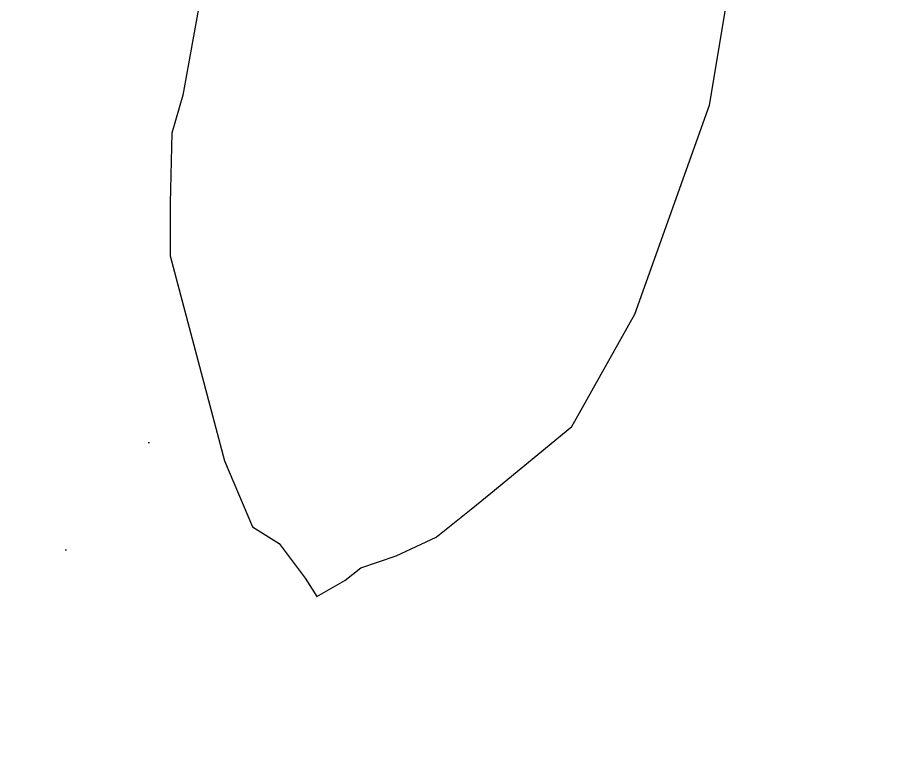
# Model space of a CAD drawing. Header units: millimetres. Extents: x 603916 to 1211550, y 1309898 to 2622648.
# Drawn here: x 604329.786 to 604330.1397, y 1311062.4436 to 1311062.7443 of the extents above; entities that cross this region are included whole.
import ezdxf

# ---------------------------------------------------------------- set-up
doc = ezdxf.new("R2010")
doc.units = ezdxf.units.MM
doc.layers.add('elenarbi-free_blocks', color=7, linetype='Continuous')

# ---------------------------------------------------------------- blocks, each defined once
blk = doc.blocks.new('A$C69433AA9')
at = {"layer": 'elenarbi-free_blocks', "color": 82}
for p, q in [((11.5924, 5.3258), (11.9688, 7.5645)), ((6.13, 6.7815), (5.8882, 5.4361)), ((5.8882, 5.4361), (5.7674, 5.0221)), ((10.786, 3.0615), (11.5924, 5.3258)), ((5.7674, 5.0221), (5.7501, 4.2631)), ((5.7501, 4.2631), (5.7501, 3.6939)), ((5.7501, 3.6939), (6.3393, 1.4707)), ((10.101, 1.8427), (10.786, 3.0615)), ((9.2249, 1.121), (10.101, 1.8427)), ((6.3393, 1.4707), (6.6422, 0.7565)), ((9.01, 0.9481), (9.2249, 1.121)), ((8.634, 0.644), (9.01, 0.9481)), ((6.6422, 0.7565), (6.9331, 0.5749)), ((6.9331, 0.5749), (7.2118, 0.1996)), ((8.1982, 0.4413), (8.634, 0.644)), ((7.8162, 0.3101), (8.1982, 0.4413)), ((7.6431, 0.1729), (7.8162, 0.3101)), ((7.2118, 0.1996), (7.3387, 0)), ((7.3387, 0), (7.6431, 0.1729))]:
    blk.add_line(p, q, dxfattribs=at)

msp = doc.modelspace()

# ---------------------------------------------------------------- hatches: boundary and pattern name
h = msp.add_hatch()
h.set_pattern_fill('AR-SAND', color=83, scale=0.247914, style=0)
h.set_pattern_definition([(37.5, (442910.673, 1001394.8831), (-0.01561694993, 0.4776870328), [0, -0.37682963097, 0, -0.42145419254, 0, -0.4028606252]), (7.5, (442910.673, 1001394.8831), (0.4387528308, 0.6996501713), [0, -0.20328966934, 0, -0.33964249634, 0, -0.13015497122]), (327.5, (442910.3681, 1001394.8831), (0.7720400846, 0.0014029599), [0, -0.12395711545, 0, -0.44624561563, 0, -0.58259844262]), (317.5, (442910.3681, 1001394.8831), (0.7452615652, 0.2175882627), [0, -0.06197855773, 0, -0.29253879247, 0, -0.3346842117])])
h.paths.add_polyline_path([(604332.17257, 1311062.71231), (604326.26208, 1311062.71231), (604326.26208, 1311062.00942), (604332.17257, 1311062.00942)])

# ---------------------------------------------------------------- block references
at = {"xscale": 0.03718713462861212, "yscale": 0.03718713462861212, "zscale": 0.03718713462861212}
msp.add_blockref('A$C69433AA9', (604329.63362, 1311062.51093), dxfattribs=at)

doc.saveas('drawing.dxf')
